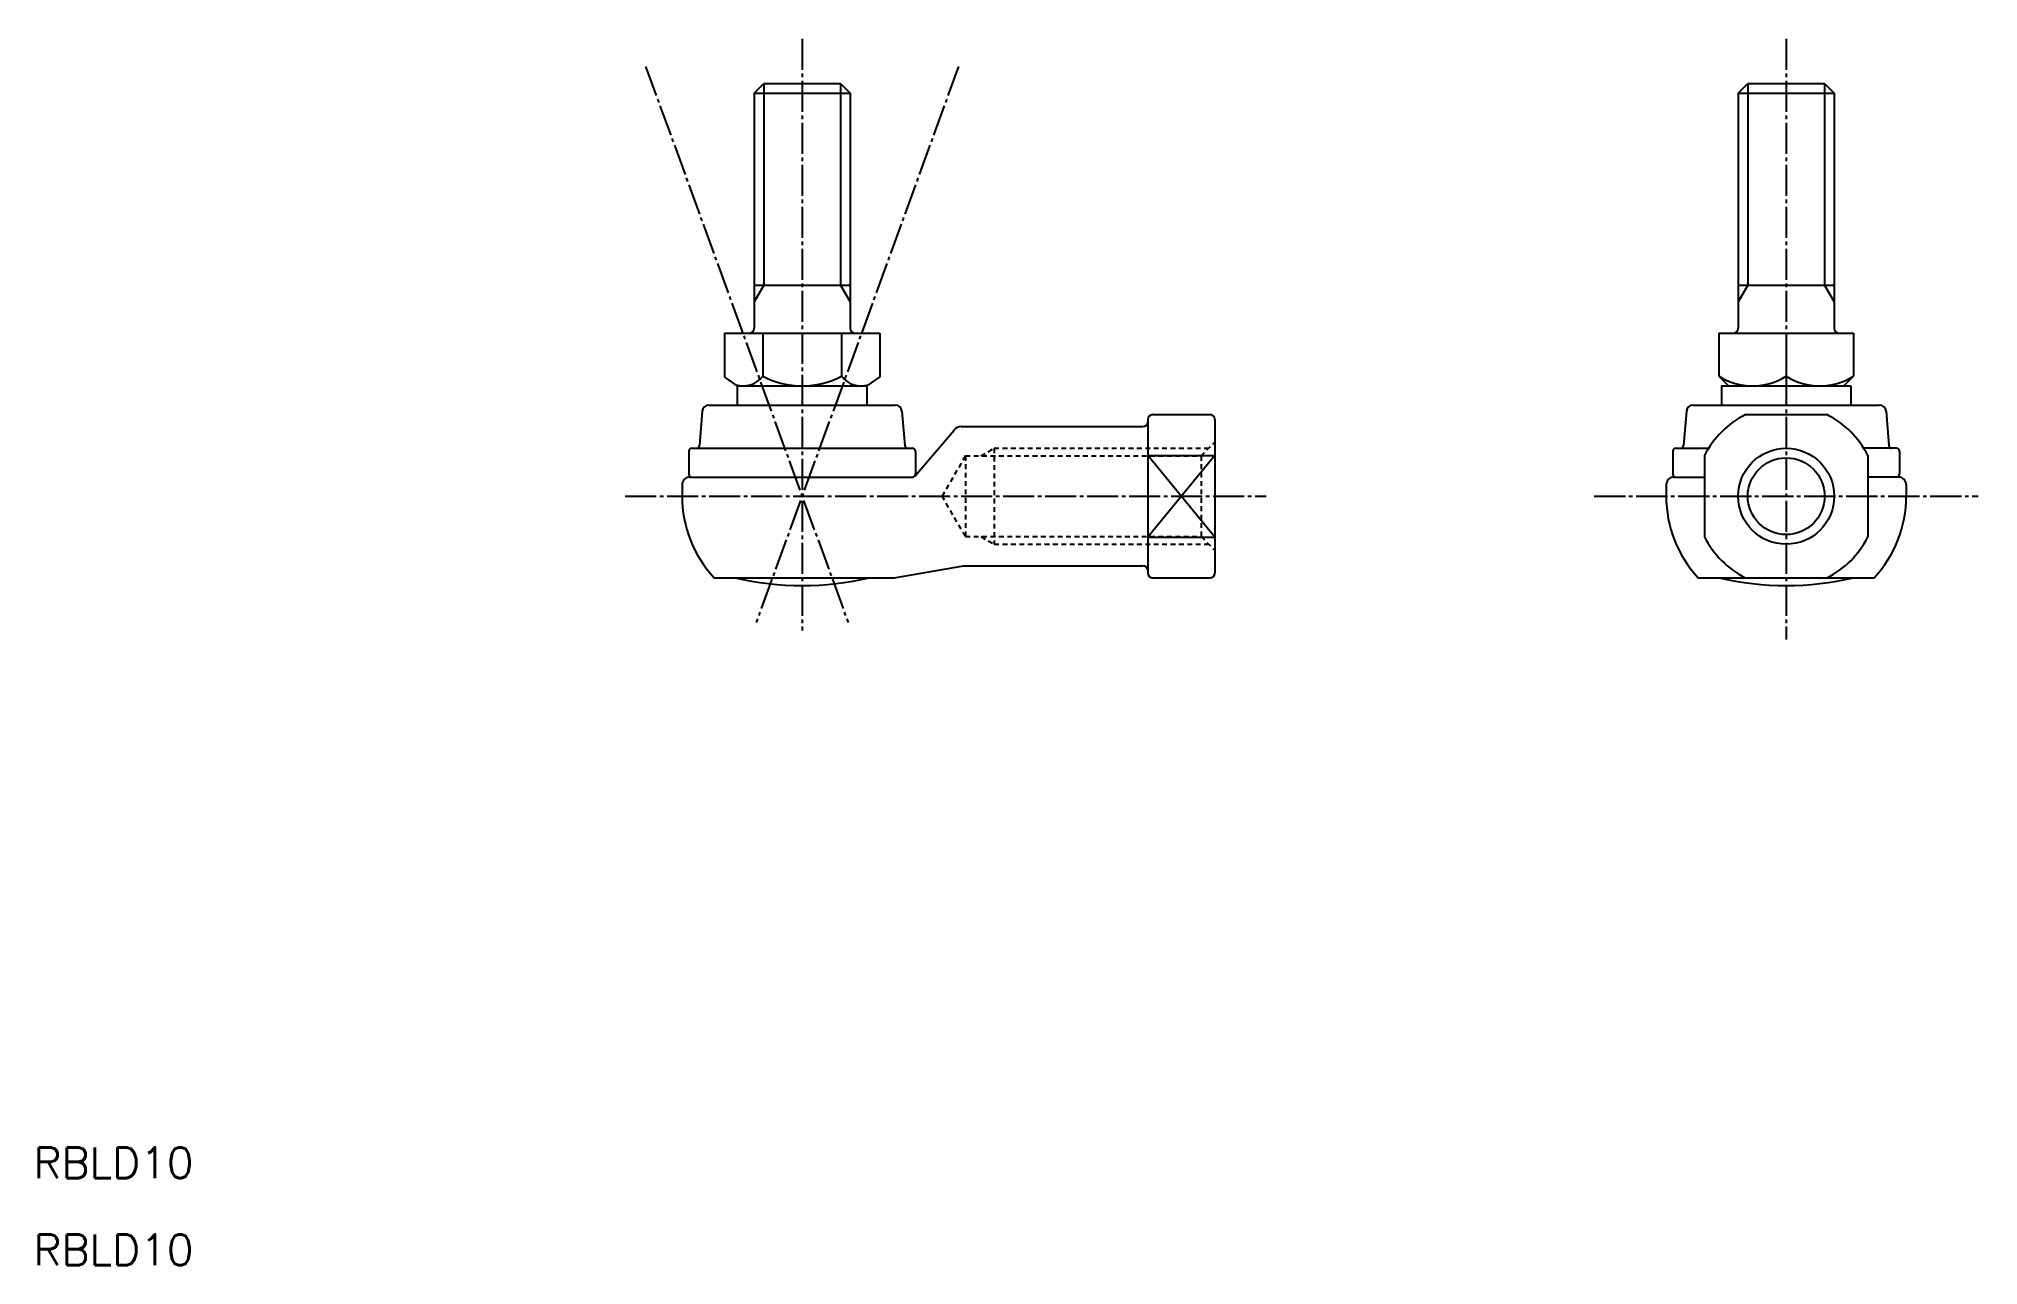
# Model space of a CAD drawing. Extents: x 18 to 220, y 21 to 149.
import ezdxf

# ---------------------------------------------------------------- set-up
doc = ezdxf.new("R2010")
doc.units = 0
doc.header["$LTSCALE"] = 0.25
doc.linetypes.add('CENTER', pattern=[17.5, 13, -1.5, 1.5, -1.5])
doc.linetypes.add('DASHED', pattern=[3.5, 2, -1.5])
doc.layers.get('0').update_dxf_attribs({"linetype": 'CONTINUOUS'})
doc.layers.add('CENTER', color=1, linetype='CENTER')
doc.styles.get("Standard").update_dxf_attribs({"font": 'txt', "bigfont": 'BIGFONT'})

msp = doc.modelspace()

# ---------------------------------------------------------------- linework, layer by layer
at = {"color": 7, "linetype": 'CONTINUOUS'}
for p, q in [((92.21, 142.85), (93.21, 143.85)), ((93.21, 143.85), (101.21, 143.85)), ((101.21, 143.85), (102.21, 142.85)), ((194.71, 142.85), (195.71, 143.85)), ((195.71, 143.85), (195.71, 122.85)), ((195.71, 143.85), (203.71, 143.85)), ((203.71, 143.85), (203.71, 122.85)), ((203.71, 143.85), (204.71, 142.85)), ((92.21, 142.85), (102.21, 142.85)), ((92.21, 142.85), (92.21, 118.35)), ((102.21, 142.85), (102.21, 118.35)), ((194.71, 142.85), (204.71, 142.85)), ((194.71, 142.85), (194.71, 118.35)), ((204.71, 142.85), (204.71, 118.35)), ((92.21, 122.85), (102.21, 122.85)), ((195.71, 122.85), (194.71, 121.11)), ((194.71, 122.85), (204.71, 122.85)), ((203.71, 122.85), (204.71, 121.11)), ((89.11, 117.85), (105.31, 117.85)), ((89.11, 117.85), (89.11, 113.28)), ((93.11, 117.85), (93.11, 113.35)), ((101.31, 117.85), (101.31, 113.35)), ((105.31, 117.85), (105.31, 113.28)), ((192.71, 117.85), (206.71, 117.85)), ((192.71, 117.85), (192.71, 113.35)), ((199.71, 117.85), (199.71, 113.35)), ((206.71, 117.85), (206.71, 113.35)), ((90.46, 112.35), (89.11, 113.28)), ((105.31, 113.28), (103.96, 112.35)), ((192.71, 113.35), (193.71, 112.35)), ((205.71, 112.35), (206.71, 113.35)), ((90.46, 112.35), (103.96, 112.35)), ((90.46, 112.35), (103.96, 112.35)), ((90.46, 112.35), (90.46, 110.35)), ((103.96, 112.35), (103.96, 110.35)), ((192.96, 112.35), (206.46, 112.35)), ((192.96, 112.35), (192.96, 110.35)), ((206.46, 112.35), (206.46, 110.35)), ((86.81, 109.7), (86.51, 106.12)), ((87.51, 110.35), (106.91, 110.35)), ((107.61, 109.7), (107.91, 106.12)), ((133.71, 109.35), (139.71, 109.35)), ((189.31, 109.7), (189.01, 106.12)), ((190.01, 110.35), (209.41, 110.35)), ((195.47, 109.35), (203.95, 109.35)), ((210.11, 109.7), (210.41, 106.12)), ((108.94, 102.95), (113.03, 107.75)), ((113.79, 108.1), (132.71, 108.1)), ((133.21, 108.85), (133.21, 92.85)), ((140.21, 108.85), (140.21, 92.85)), ((85.41, 105.55), (85.41, 103.15)), ((85.71, 105.85), (108.71, 105.85)), ((109.01, 105.55), (109.01, 103.15)), ((140.21, 96.6), (133.21, 105.09)), ((140.21, 105.09), (133.21, 96.6)), ((133.21, 105.09), (140.21, 105.09)), ((187.91, 105.55), (187.91, 103.15)), ((188.21, 105.85), (191.63, 105.85)), ((191.21, 105.09), (191.21, 96.6)), ((211.21, 105.85), (207.79, 105.85)), ((208.21, 105.09), (208.21, 96.6)), ((211.51, 105.55), (211.51, 103.15)), ((84.71, 102.05), (84.71, 100.85)), ((85.51, 102.85), (108.71, 102.85)), ((187.21, 102.05), (187.21, 100.85)), ((188.01, 102.85), (191.21, 102.85)), ((211.41, 102.85), (208.21, 102.85)), ((212.21, 102.05), (212.21, 100.85)), ((133.21, 96.6), (140.21, 96.6)), ((106.8, 92.35), (114.01, 93.6)), ((114.01, 93.6), (132.71, 93.6)), ((133.21, 93.1), (133.21, 92.85)), ((88.04, 92.35), (106.8, 92.35)), ((133.71, 92.35), (139.71, 92.35)), ((190.54, 92.35), (208.88, 92.35)), ((195.47, 92.35), (203.95, 92.35))]:
    msp.add_line(p, q, dxfattribs=at)
at = {"color": 3}
for p, q in [((93.21, 143.85), (93.21, 122.85)), ((101.21, 143.85), (101.21, 122.85)), ((93.21, 122.85), (92.21, 121.11)), ((101.21, 122.85), (102.21, 121.11))]:
    msp.add_line(p, q, dxfattribs=at)
for p, q in [((107.68, 108.81), (107.68, 108.81)), ((107.76, 107.91), (107.76, 107.91))]:
    msp.add_line(p, q)
at = {"color": 3, "linetype": 'DASHED'}
for p, q in [((114.21, 105.05), (111.79, 100.85)), ((114.21, 105.05), (114.21, 96.65)), ((114.21, 105.05), (138.76, 105.05)), ((115.84, 105.05), (117.21, 105.85)), ((117.21, 105.85), (117.21, 95.85)), ((117.21, 105.85), (139.56, 105.85)), ((138.76, 105.05), (140.21, 106.5)), ((138.76, 105.05), (138.76, 96.65)), ((114.21, 96.65), (111.79, 100.85)), ((114.21, 96.65), (138.76, 96.65)), ((115.84, 96.64), (117.21, 95.85)), ((117.21, 96.63), (117.21, 96.65)), ((117.21, 95.85), (139.56, 95.85)), ((138.76, 96.65), (140.21, 95.2))]:
    msp.add_line(p, q, dxfattribs=at)
at = {"color": 7, "linetype": 'CONTINUOUS'}
msp.add_circle((199.71, 100.85), 5, dxfattribs=at)
at = {"color": 3}
msp.add_circle((199.71, 100.85), 4, dxfattribs=at)
at = {"color": 7, "linetype": 'CONTINUOUS'}
for centre, radius, start, end in [((91.71, 118.35), 0.5, 270, 0), ((102.71, 118.35), 0.5, 180, 270), ((194.21, 118.35), 0.5, 270, 0), ((205.21, 118.35), 0.5, 180, 270), ((91.06, 114.95), 2.6, 252.8222, 322.0066), ((97.21, 121.25), 8.9, 242.586, 297.4139), ((103.36, 114.95), 2.6, 217.9933, 287.1781), ((196.21, 118.97), 6.62, 238.1092, 301.8908), ((203.21, 118.97), 6.62, 238.1092, 301.8908), ((87.51, 109.65), 0.7, 90, 175.2364), ((106.91, 109.65), 0.7, 4.7635, 90), ((133.71, 108.85), 0.5, 90, 180), ((133.71, 108.85), 0.5, 90, 180), ((139.71, 108.85), 0.5, 0, 90), ((190.01, 109.65), 0.7, 90, 175.2364), ((199.71, 100.85), 9.5, 116.5254, 153.4746), ((199.71, 100.85), 9.5, 26.5254, 63.4746), ((209.41, 109.65), 0.7, 4.7635, 90), ((113.79, 107.1), 1, 90, 139.5407), ((132.71, 108.6), 0.5, 270, 0), ((85.71, 105.55), 0.3, 90, 180), ((86.22, 106.15), 0.3, 270, 355.2363), ((108.21, 106.15), 0.3, 184.7637, 270), ((108.71, 105.55), 0.3, 0, 90), ((188.21, 105.55), 0.3, 90, 180), ((188.72, 106.15), 0.3, 270, 355.2364), ((210.71, 106.15), 0.3, 184.7636, 270), ((211.21, 105.55), 0.3, 0, 90), ((85.71, 103.15), 0.3, 180, 270), ((108.71, 103.15), 0.3, 270, 0), ((188.21, 103.15), 0.3, 180, 270), ((211.21, 103.15), 0.3, 270, 0), ((85.51, 102.05), 0.8, 90, 180), ((188.01, 102.05), 0.8, 90, 180), ((211.41, 102.05), 0.8, 0, 90), ((97.21, 100.85), 12.5, 180, 222.8196), ((199.71, 100.85), 12.5, 180, 222.8196), ((199.71, 100.85), 12.5, 317.1804, 0), ((199.71, 100.85), 9.5, 206.5254, 243.4746), ((199.71, 100.85), 9.5, 296.5254, 333.4747), ((132.71, 93.1), 0.5, 0, 90), ((97.21, 122.43), 30.88, 256.8983, 283.1017), ((133.71, 92.85), 0.5, 180, 270), ((133.71, 92.85), 0.5, 180, 270), ((139.71, 92.85), 0.5, 270, 0), ((199.71, 122.43), 30.88, 256.8983, 283.1017)]:
    msp.add_arc(centre, radius, start, end, dxfattribs=at)
at = {"layer": 'CENTER', "color": 1, "linetype": 'CENTER'}
for p, q in [((97.21, 148.51), (97.21, 86.85)), ((199.71, 148.51), (199.71, 85.91)), ((80.91, 145.64), (102, 87.69)), ((113.51, 145.64), (92.42, 87.69)), ((78.77, 100.85), (145.53, 100.85)), ((179.71, 100.85), (219.71, 100.85))]:
    msp.add_line(p, q, dxfattribs=at)

# ---------------------------------------------------------------- texts
at = {"color": 7, "linetype": 'CONTINUOUS', "width": 1.013011}
for p in [(17.15, 29.81), (17.15, 20.73)]:
    msp.add_text('RBLD10', height=3.2, dxfattribs=at).set_placement(p)

doc.saveas('drawing.dxf')
